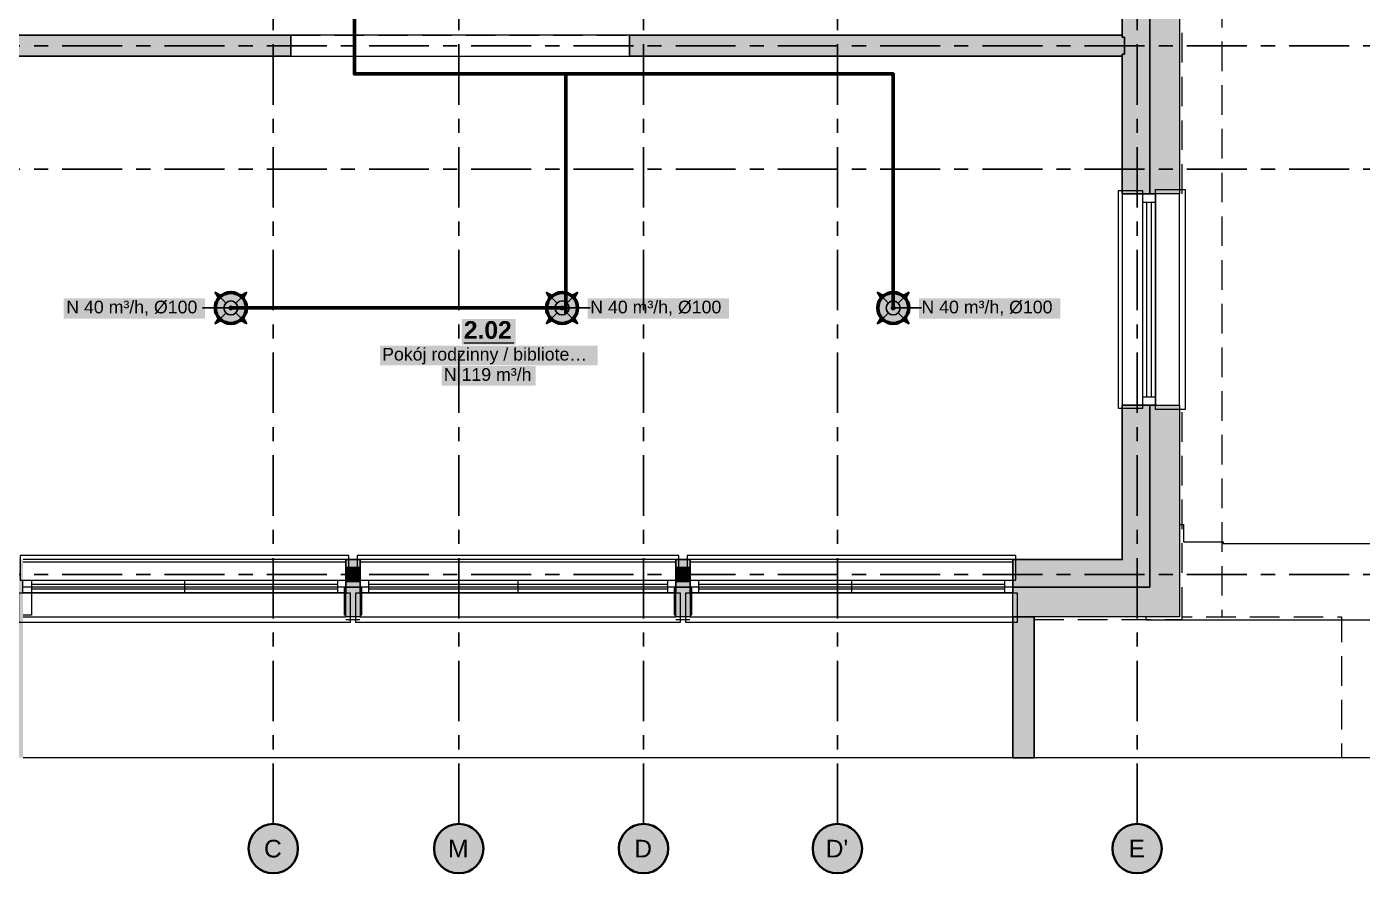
# Model space of a CAD drawing. Header units: metres. Extents: x -3.2 to 18.8, y -2.1 to 10.4.
# Drawn here: x 4.13 to 13.6, y -2.12 to 3.88 of the extents above; entities that cross this region are included whole.
import ezdxf

# ---------------------------------------------------------------- set-up
doc = ezdxf.new("R2010")
doc.units = ezdxf.units.M
doc.linetypes.add('KRESKOWA', pattern=[5.25, 4.2, -1.05])
doc.linetypes.add('PUNKTOWA', pattern=[10.5, 8.4, -1.05, 0, -1.05])
doc.layers.add('A-MASKA', color=7, linetype='Continuous', lineweight=18)
doc.layers.add('S-OPISY', color=2, linetype='Continuous', lineweight=25)
for name, color, linetype, lineweight, true_color in [('I-OSIE', 8, 'PUNKTOWA', 18, 0x7a7a7a), ('I-PODKLAD', 8, 'Continuous', 18, 0x9a9a9a), ('I-PODKLAD-SCIANY', 8, 'Continuous', 25, 0x6e6e6e), ('I-PODKLAD-WYPELN', 254, 'Continuous', 18, 0xe6e6e6), ('I-POMIESZCZENIA', 8, 'Continuous', 25, 0x4a4a4a), ('S-WENT', 3, 'Continuous', 35, 0x008a00)]:
    doc.layers.add(name, color=color, linetype=linetype, lineweight=lineweight, true_color=true_color)
doc.styles.add('PL_ARIAL', font='arial.ttf')
doc.styles.add('PL_ARIAL_B', font='arialbd.ttf')

msp = doc.modelspace()

# ---------------------------------------------------------------- hatches: boundary and pattern name
at = {"layer": 'A-MASKA', "true_color": 0xffffff}
for points in [[(4.3897, 1.8144), (5.3917, 1.8144), (5.3917, 1.9592), (4.3897, 1.9592)], [(8.105, 1.8144), (9.107, 1.8144), (9.107, 1.9592), (8.105, 1.9592)], [(10.4533, 1.8144), (11.4553, 1.8144), (11.4553, 1.9592), (10.4533, 1.9592)], [(7.2111, 1.629), (7.5947, 1.629), (7.5947, 1.8115), (7.2111, 1.8115)], [(6.6317, 1.4822), (8.1741, 1.4822), (8.1741, 1.622), (6.6317, 1.622)], [(7.0692, 1.3382), (7.7365, 1.3382), (7.7365, 1.478), (7.0692, 1.478)]]:
    msp.add_hatch(color=7, dxfattribs=at).paths.add_polyline_path(points)
at = {"layer": 'I-OSIE', "true_color": 0xffffff}
for points in [[(6.05, -1.945), (6.0485, -1.9222), (6.044, -1.8997), (6.0367, -1.878), (6.0266, -1.8575), (6.0138, -1.8385), (5.9987, -1.8213), (5.9815, -1.8062), (5.9625, -1.7934), (5.942, -1.7833), (5.9203, -1.776), (5.8978, -1.7715), (5.875, -1.77), (5.8522, -1.7715), (5.8297, -1.776), (5.808, -1.7833), (5.7875, -1.7934), (5.7685, -1.8062), (5.7513, -1.8213), (5.7362, -1.8385), (5.7234, -1.8575), (5.7133, -1.878), (5.706, -1.8997), (5.7015, -1.9222), (5.7, -1.945), (5.7015, -1.9678), (5.706, -1.9903), (5.7133, -2.012), (5.7234, -2.0325), (5.7362, -2.0515), (5.7513, -2.0687), (5.7685, -2.0838), (5.7875, -2.0966), (5.808, -2.1067), (5.8297, -2.114), (5.8522, -2.1185), (5.875, -2.12), (5.8978, -2.1185), (5.9203, -2.114), (5.942, -2.1067), (5.9625, -2.0966), (5.9815, -2.0838), (5.9987, -2.0687), (6.0138, -2.0515), (6.0266, -2.0325), (6.0367, -2.012), (6.044, -1.9903), (6.0485, -1.9678)], [(7.365, -1.945), (7.3635, -1.9222), (7.359, -1.8997), (7.3517, -1.878), (7.3416, -1.8575), (7.3288, -1.8385), (7.3137, -1.8213), (7.2965, -1.8062), (7.2775, -1.7934), (7.257, -1.7833), (7.2353, -1.776), (7.2128, -1.7715), (7.19, -1.77), (7.1672, -1.7715), (7.1447, -1.776), (7.123, -1.7833), (7.1025, -1.7934), (7.0835, -1.8062), (7.0663, -1.8213), (7.0512, -1.8385), (7.0384, -1.8575), (7.0283, -1.878), (7.021, -1.8997), (7.0165, -1.9222), (7.015, -1.945), (7.0165, -1.9678), (7.021, -1.9903), (7.0283, -2.012), (7.0384, -2.0325), (7.0512, -2.0515), (7.0663, -2.0687), (7.0835, -2.0838), (7.1025, -2.0966), (7.123, -2.1067), (7.1447, -2.114), (7.1672, -2.1185), (7.19, -2.12), (7.2128, -2.1185), (7.2353, -2.114), (7.257, -2.1067), (7.2775, -2.0966), (7.2965, -2.0838), (7.3137, -2.0687), (7.3288, -2.0515), (7.3416, -2.0325), (7.3517, -2.012), (7.359, -1.9903), (7.3635, -1.9678)], [(8.675, -1.945), (8.6735, -1.9222), (8.669, -1.8997), (8.6617, -1.878), (8.6516, -1.8575), (8.6388, -1.8385), (8.6237, -1.8213), (8.6065, -1.8062), (8.5875, -1.7934), (8.567, -1.7833), (8.5453, -1.776), (8.5228, -1.7715), (8.5, -1.77), (8.4772, -1.7715), (8.4547, -1.776), (8.433, -1.7833), (8.4125, -1.7934), (8.3935, -1.8062), (8.3763, -1.8213), (8.3612, -1.8385), (8.3484, -1.8575), (8.3383, -1.878), (8.331, -1.8997), (8.3265, -1.9222), (8.325, -1.945), (8.3265, -1.9678), (8.331, -1.9903), (8.3383, -2.012), (8.3484, -2.0325), (8.3612, -2.0515), (8.3763, -2.0687), (8.3935, -2.0838), (8.4125, -2.0966), (8.433, -2.1067), (8.4547, -2.114), (8.4772, -2.1185), (8.5, -2.12), (8.5228, -2.1185), (8.5453, -2.114), (8.567, -2.1067), (8.5875, -2.0966), (8.6065, -2.0838), (8.6237, -2.0687), (8.6388, -2.0515), (8.6516, -2.0325), (8.6617, -2.012), (8.669, -1.9903), (8.6735, -1.9678)], [(10.05, -1.945), (10.0485, -1.9222), (10.044, -1.8997), (10.0367, -1.878), (10.0266, -1.8575), (10.0138, -1.8385), (9.9987, -1.8213), (9.9815, -1.8062), (9.9625, -1.7934), (9.942, -1.7833), (9.9203, -1.776), (9.8978, -1.7715), (9.875, -1.77), (9.8522, -1.7715), (9.8297, -1.776), (9.808, -1.7833), (9.7875, -1.7934), (9.7685, -1.8062), (9.7513, -1.8213), (9.7362, -1.8385), (9.7234, -1.8575), (9.7133, -1.878), (9.706, -1.8997), (9.7015, -1.9222), (9.7, -1.945), (9.7015, -1.9678), (9.706, -1.9903), (9.7133, -2.012), (9.7234, -2.0325), (9.7362, -2.0515), (9.7513, -2.0687), (9.7685, -2.0838), (9.7875, -2.0966), (9.808, -2.1067), (9.8297, -2.114), (9.8522, -2.1185), (9.875, -2.12), (9.8978, -2.1185), (9.9203, -2.114), (9.942, -2.1067), (9.9625, -2.0966), (9.9815, -2.0838), (9.9987, -2.0687), (10.0138, -2.0515), (10.0266, -2.0325), (10.0367, -2.012), (10.044, -1.9903), (10.0485, -1.9678)], [(12.175, -1.945), (12.1735, -1.9222), (12.169, -1.8997), (12.1617, -1.878), (12.1516, -1.8575), (12.1388, -1.8385), (12.1237, -1.8213), (12.1065, -1.8062), (12.0875, -1.7934), (12.067, -1.7833), (12.0453, -1.776), (12.0228, -1.7715), (12, -1.77), (11.9772, -1.7715), (11.9547, -1.776), (11.933, -1.7833), (11.9125, -1.7934), (11.8935, -1.8062), (11.8763, -1.8213), (11.8612, -1.8385), (11.8484, -1.8575), (11.8383, -1.878), (11.831, -1.8997), (11.8265, -1.9222), (11.825, -1.945), (11.8265, -1.9678), (11.831, -1.9903), (11.8383, -2.012), (11.8484, -2.0325), (11.8612, -2.0515), (11.8763, -2.0687), (11.8935, -2.0838), (11.9125, -2.0966), (11.933, -2.1067), (11.9547, -2.114), (11.9772, -2.1185), (12, -2.12), (12.0228, -2.1185), (12.0453, -2.114), (12.067, -2.1067), (12.0875, -2.0966), (12.1065, -2.0838), (12.1237, -2.0687), (12.1388, -2.0515), (12.1516, -2.0325), (12.1617, -2.012), (12.169, -1.9903), (12.1735, -1.9678)]]:
    msp.add_hatch(color=7, dxfattribs=at).paths.add_polyline_path(points)
at = {"layer": 'I-PODKLAD-WYPELN', "true_color": 0xe4e4e4}
h = msp.add_hatch(color=7, dxfattribs=at)
h.paths.add_polyline_path([(11.895, 5.02), (11.895, 5.02), (11.05, 5.02), (11.05, 5.02), (11.05, 5.02), (11.05, 5.035), (11.05, 5.035), (11.05, 5.035), (11.05, 5.035), (11.05, 5.23), (11.05, 5.23), (11.05, 5.23), (11.05, 5.23), (11.05, 5.23), (11.895, 5.23), (11.895, 5.23), (11.895, 5.23), (11.895, 5.23), (11.895, 5.23), (11.895, 8.645), (11.895, 8.645), (11.895, 8.645), (11.895, 8.645), (11.895, 8.645), (11.6, 8.645), (11.6, 8.645), (11.6, 8.645), (11.6, 8.84), (11.6, 8.84), (11.6, 8.84), (11.6, 8.84), (11.6, 9.05), (12.3, 9.05), (12.3, 2.7), (12.09, 2.7), (12.09, 2.7), (12.09, 2.7), (12.09, 2.7), (11.895, 2.7), (11.895, 2.7), (11.895, 2.7), (11.895, 3.675), (8.4, 3.675), (8.4, 3.69), (8.4, 3.825), (11.895, 3.825), (11.895, 5.02)])
h.paths.add_polyline_path([(11.895, 3.81), (11.895, 3.81), (11.895, 3.81), (11.895, 3.81)], flags=0)
h.paths.add_polyline_path([(11.895, 3.69), (11.895, 3.69), (11.895, 3.69), (11.895, 3.69)], flags=0)
h.paths.add_polyline_path([(12.09, 8.66), (12.09, 8.66), (12.09, 8.66), (12.09, 8.66), (12.09, 8.66)], flags=0)
h.paths.add_polyline_path([(12.09, 8.84), (12.09, 8.84), (12.09, 8.84), (12.09, 8.84)], flags=0)
h = msp.add_hatch(color=7, dxfattribs=at)
h.paths.add_polyline_path([(-0.3, 1), (-0.3, 1), (-0.09, 1), (-0.09, 1), (-0.09, 1), (-0.09, 1), (-0.09, 1), (0.105, 1), (0.105, 1), (0.105, 1), (0.105, 0.105), (0.105, 0.105), (0.105, 0.105), (0.105, 0.105), (0.105, 0.105), (3.8, 0.105), (3.8, 0.105), (3.8, 0.105), (3.8, 0.105), (3.8, 0.105), (3.8, 3.675), (3.8, 3.675), (3.8, 3.675), (3.8, 3.675), (3.8, 3.675), (3.5, 3.675), (3.5, 3.69), (3.5, 3.825), (6, 3.825), (6, 3.69), (6, 3.675), (3.95, 3.675), (3.95, 3.675), (3.95, 3.675), (3.95, 0.105), (3.95, 0.105), (3.95, 0.105), (4.1, 0.105), (4.1, 0.105), (4.1, 0.105), (4.1, -0.09), (4.1, -0.09), (4.1, -0.09), (4.1, -0.09), (4.1, -0.09), (4.1, -0.3), (4.1, -0.3), (4.1, -0.3), (4.1, -0.3), (4.1, -0.32), (4.1, -1.3), (3.95, -1.3), (3.95, -0.3), (-0.3, -0.3), (-0.3, -0.3), (-0.3, -0.3), (-0.3, -0.3), (-0.3, -0.3), (-0.3, 1)])
h.paths.add_polyline_path([(3.815, 3.69), (3.815, 3.69), (3.815, 3.69), (3.815, 3.69), (3.815, 3.69), (3.815, 3.69)], flags=0)
h.paths.add_polyline_path([(3.935, 3.69), (3.935, 3.69), (3.935, 3.69), (3.935, 3.69), (3.935, 3.69), (3.935, 3.69)], flags=0)
h.paths.add_polyline_path([(-0.09, -0.09), (-0.09, -0.09), (-0.09, -0.09), (-0.09, -0.09), (-0.09, -0.09), (-0.09, -0.09)], flags=0)
h.paths.add_polyline_path([(-0.09, 0.09), (-0.09, 0.09), (-0.09, 0.09), (-0.09, 0.09), (-0.09, 0.09)], flags=0)
h = msp.add_hatch(color=7, dxfattribs=at)
h.paths.add_polyline_path([(11.12, -0.09), (11.12, -0.09), (11.12, -0.09), (11.12, -0.09), (11.12, -0.09), (11.12, 0.105), (11.12, 0.105), (11.12, 0.105), (11.895, 0.105), (11.895, 0.105), (11.895, 0.105), (11.895, 0.105), (11.895, 0.105), (11.895, 0.105), (11.895, 1.2), (11.895, 1.2), (11.895, 1.2), (12.09, 1.2), (12.09, 1.2), (12.09, 1.2), (12.09, 1.2), (12.3, 1.2), (12.3, -0.3), (12.3, -0.3), (12.3, -0.3), (12.3, -0.3), (11.27, -0.3), (11.27, -1.3), (11.12, -1.3), (11.12, -0.32), (11.12, -0.32), (11.12, -0.3), (11.12, -0.3), (11.12, -0.3), (11.12, -0.3)])
h.paths.add_polyline_path([(12.09, -0.09), (12.09, -0.09), (12.09, -0.09), (12.09, -0.09), (12.09, -0.09), (12.09, -0.09)], flags=0)
h.paths.add_polyline_path([(12.09, 0.09), (12.09, 0.09), (12.09, 0.09), (12.09, 0.09), (12.09, 0.09)], flags=0)
for points in [[(6.39, -0.3), (6.39, -0.3), (6.39, -0.3), (6.39, -0.09), (6.39, -0.09), (6.39, -0.09), (6.39, -0.09), (6.39, -0.09), (6.39, -0.05), (6.39, -0.05), (6.39, -0.05), (6.39, -0.05), (6.39, 0.05), (6.39, 0.05), (6.39, 0.05), (6.39, 0.05), (6.39, 0.105), (6.39, 0.105), (6.39, 0.105), (6.49, 0.105), (6.49, 0.105), (6.49, 0.105), (6.49, 0.05), (6.49, 0.05), (6.49, 0.05), (6.49, 0.05), (6.49, -0.05), (6.49, -0.05), (6.49, -0.05), (6.49, -0.05), (6.49, -0.09), (6.49, -0.09), (6.49, -0.09), (6.49, -0.09), (6.49, -0.09), (6.49, -0.3), (6.49, -0.3), (6.49, -0.3)], [(8.73, 0.05), (8.73, 0.105), (8.73, 0.105), (8.73, 0.105), (8.83, 0.105), (8.83, 0.105), (8.83, 0.105), (8.83, 0.05), (8.83, 0.05), (8.83, 0.05), (8.83, 0.05), (8.83, -0.05), (8.83, -0.05), (8.83, -0.05), (8.83, -0.05), (8.83, -0.09), (8.83, -0.09), (8.83, -0.09), (8.83, -0.09), (8.83, -0.09), (8.83, -0.3), (8.83, -0.3), (8.83, -0.3), (8.73, -0.3), (8.73, -0.3), (8.73, -0.3), (8.73, -0.09), (8.73, -0.09), (8.73, -0.09), (8.73, -0.09), (8.73, -0.09), (8.73, -0.05), (8.73, -0.05), (8.73, -0.05), (8.73, -0.05), (8.73, 0.05), (8.73, 0.05), (8.73, 0.05)]]:
    msp.add_hatch(color=7, dxfattribs=at).paths.add_polyline_path(points)
at = {"layer": 'I-PODKLAD-WYPELN', "true_color": 0xcfcfcf}
for points in [[(6.49, -0.05), (6.39, -0.05), (6.39, 0.05), (6.49, 0.05)], [(8.73, -0.05), (8.73, 0.05), (8.83, 0.05), (8.83, -0.05)]]:
    msp.add_hatch(color=7, dxfattribs=at).paths.add_polyline_path(points)
at = {"layer": 'S-OPISY', "true_color": 0x000000}
for points in [[(5.5917, 1.89), (5.5911, 1.8945), (5.5893, 1.8987), (5.5865, 1.9024), (5.5829, 1.9052), (5.5787, 1.9069), (5.5742, 1.9075), (5.5696, 1.9069), (5.5654, 1.9052), (5.5618, 1.9024), (5.559, 1.8987), (5.5573, 1.8945), (5.5567, 1.89), (5.5573, 1.8855), (5.559, 1.8812), (5.5618, 1.8776), (5.5654, 1.8748), (5.5696, 1.8731), (5.5742, 1.8725), (5.5787, 1.8731), (5.5829, 1.8748), (5.5865, 1.8776), (5.5893, 1.8812), (5.5911, 1.8855)], [(7.94, 1.89), (7.9394, 1.8945), (7.9377, 1.8987), (7.9349, 1.9024), (7.9312, 1.9052), (7.927, 1.9069), (7.9225, 1.9075), (7.918, 1.9069), (7.9137, 1.9052), (7.9101, 1.9024), (7.9073, 1.8987), (7.9056, 1.8945), (7.905, 1.89), (7.9056, 1.8855), (7.9073, 1.8812), (7.9101, 1.8776), (7.9137, 1.8748), (7.918, 1.8731), (7.9225, 1.8725), (7.927, 1.8731), (7.9312, 1.8748), (7.9349, 1.8776), (7.9377, 1.8812), (7.9394, 1.8855)], [(10.2883, 1.89), (10.2877, 1.8945), (10.286, 1.8987), (10.2832, 1.9024), (10.2796, 1.9052), (10.2754, 1.9069), (10.2708, 1.9075), (10.2663, 1.9069), (10.2621, 1.9052), (10.2585, 1.9024), (10.2557, 1.8987), (10.2539, 1.8945), (10.2533, 1.89), (10.2539, 1.8855), (10.2557, 1.8812), (10.2585, 1.8776), (10.2621, 1.8748), (10.2663, 1.8731), (10.2708, 1.8725), (10.2754, 1.8731), (10.2796, 1.8748), (10.2832, 1.8776), (10.286, 1.8812), (10.2877, 1.8855)]]:
    msp.add_hatch(color=7, dxfattribs=at).paths.add_polyline_path(points)
at = {"layer": 'S-WENT', "true_color": 0x000000}
for points in [[(5.4614, 2.0028), (5.5051, 1.9785), (5.4856, 1.9591)], [(5.687, 2.0028), (5.6627, 1.9591), (5.6432, 1.9785)], [(7.8097, 2.0028), (7.8534, 1.9785), (7.834, 1.9591)], [(8.0353, 2.0028), (8.011, 1.9591), (7.9916, 1.9785)], [(10.158, 2.0028), (10.2018, 1.9785), (10.1823, 1.9591)], [(10.3836, 2.0028), (10.3594, 1.9591), (10.3399, 1.9785)], [(5.4614, 1.7772), (5.4856, 1.8209), (5.5051, 1.8015)], [(5.687, 1.7772), (5.6432, 1.8015), (5.6627, 1.8209)], [(7.8097, 1.7772), (7.834, 1.8209), (7.8534, 1.8015)], [(8.0353, 1.7772), (7.9916, 1.8015), (8.011, 1.8209)], [(10.158, 1.7772), (10.1823, 1.8209), (10.2018, 1.8015)], [(10.3836, 1.7772), (10.3399, 1.8015), (10.3594, 1.8209)]]:
    msp.add_hatch(color=7, dxfattribs=at).paths.add_polyline_path(points)
at = {"layer": 'S-WENT', "true_color": 0xffffff}
for points in [[(5.6842, 1.89), (5.6825, 1.9091), (5.6775, 1.9276), (5.6694, 1.945), (5.6584, 1.9607), (5.6449, 1.9743), (5.6292, 1.9853), (5.6118, 1.9934), (5.5933, 1.9983), (5.5742, 2), (5.5551, 1.9983), (5.5365, 1.9934), (5.5192, 1.9853), (5.5035, 1.9743), (5.4899, 1.9607), (5.4789, 1.945), (5.4708, 1.9276), (5.4658, 1.9091), (5.4642, 1.89), (5.4658, 1.8709), (5.4708, 1.8524), (5.4789, 1.835), (5.4899, 1.8193), (5.5035, 1.8057), (5.5192, 1.7947), (5.5365, 1.7866), (5.5551, 1.7817), (5.5742, 1.78), (5.5933, 1.7817), (5.6118, 1.7866), (5.6292, 1.7947), (5.6449, 1.8057), (5.6584, 1.8193), (5.6694, 1.835), (5.6775, 1.8524), (5.6825, 1.8709)], [(8.0325, 1.89), (8.0308, 1.9091), (8.0259, 1.9276), (8.0178, 1.945), (8.0068, 1.9607), (7.9932, 1.9743), (7.9775, 1.9853), (7.9601, 1.9934), (7.9416, 1.9983), (7.9225, 2), (7.9034, 1.9983), (7.8849, 1.9934), (7.8675, 1.9853), (7.8518, 1.9743), (7.8382, 1.9607), (7.8272, 1.945), (7.8191, 1.9276), (7.8142, 1.9091), (7.8125, 1.89), (7.8142, 1.8709), (7.8191, 1.8524), (7.8272, 1.835), (7.8382, 1.8193), (7.8518, 1.8057), (7.8675, 1.7947), (7.8849, 1.7866), (7.9034, 1.7817), (7.9225, 1.78), (7.9416, 1.7817), (7.9601, 1.7866), (7.9775, 1.7947), (7.9932, 1.8057), (8.0068, 1.8193), (8.0178, 1.835), (8.0259, 1.8524), (8.0308, 1.8709)], [(10.3808, 1.89), (10.3792, 1.9091), (10.3742, 1.9276), (10.3661, 1.945), (10.3551, 1.9607), (10.3415, 1.9743), (10.3258, 1.9853), (10.3085, 1.9934), (10.2899, 1.9983), (10.2708, 2), (10.2517, 1.9983), (10.2332, 1.9934), (10.2158, 1.9853), (10.2001, 1.9743), (10.1866, 1.9607), (10.1756, 1.945), (10.1675, 1.9276), (10.1625, 1.9091), (10.1608, 1.89), (10.1625, 1.8709), (10.1675, 1.8524), (10.1756, 1.835), (10.1866, 1.8193), (10.2001, 1.8057), (10.2158, 1.7947), (10.2332, 1.7866), (10.2517, 1.7817), (10.2708, 1.78), (10.2899, 1.7817), (10.3085, 1.7866), (10.3258, 1.7947), (10.3415, 1.8057), (10.3551, 1.8193), (10.3661, 1.835), (10.3742, 1.8524), (10.3792, 1.8709)]]:
    msp.add_hatch(color=7, dxfattribs=at).paths.add_polyline_path(points)

# ---------------------------------------------------------------- linework, layer by layer
at = {"layer": 'I-OSIE', "linetype": 'PUNKTOWA', "lineweight": 25, "ltscale": 0.051044, "flags": 128}
for points in [[(5.875, -1.77), (5.875, 10.45)], [(7.19, -1.77), (7.19, 10.45)], [(8.5, -1.77), (8.5, 10.45)], [(9.875, -1.77), (9.875, 10.45)], [(12, -1.77), (12, 10.45)]]:
    msp.add_lwpolyline(points, dxfattribs=at)
at = {"layer": 'I-OSIE', "linetype": 'PUNKTOWA', "lineweight": 25, "ltscale": 0.050584, "flags": 128}
for points in [[(-2.87, 3.75), (18.8, 3.75)], [(-2.87, 2.875), (18.8, 2.875)], [(-2.87, 0), (18.8, 0)]]:
    msp.add_lwpolyline(points, dxfattribs=at)
at = {"layer": 'I-OSIE', "linetype": 'Continuous', "lineweight": 35, "ltscale": 0.05}
for centre in [(5.875, -1.945), (7.19, -1.945), (8.5, -1.945), (9.875, -1.945), (12, -1.945)]:
    msp.add_circle(centre, 0.175, dxfattribs=at)
at = {"layer": 'I-PODKLAD', "lineweight": 13, "ltscale": 0.05}
for points in [[(11.675, 9.0505), (11.675, 9.7), (18.7, 9.7), (18.7, -0.325), (12.065, -0.325), (12.065, -0.3005)], [(12.3005, 0.355), (12.33, 0.355), (12.33, 0.23), (12.61, 0.23), (12.61, 0.22), (18.155, 0.22), (18.155, 9.155), (12.23, 9.155), (12.23, 9.08), (12.33, 9.08), (12.33, 8.795), (12.3005, 8.795)], [(8.3995, 3.825), (6.0005, 3.825)], [(6.0005, 3.675), (8.3995, 3.675)], [(11.895, 2.6995), (11.895, 1.2005)], [(12.3, 1.2005), (12.3, 2.6995)], [(6.3895, 0.105), (4.1005, 0.105)], [(8.7295, 0.105), (6.4905, 0.105)], [(11.1195, 0.105), (8.8305, 0.105)], [(4.1005, 0.09), (6.3895, 0.09)], [(6.4905, 0.09), (8.7295, 0.09)], [(8.8305, 0.09), (11.1195, 0.09)], [(6.3895, -0.09), (4.1005, -0.09)], [(4.16, -0.0905), (4.16, -0.29), (4.1005, -0.29)], [(6.3895, -0.29), (6.38, -0.29), (6.38, -0.0905)], [(8.7295, -0.09), (6.4905, -0.09)], [(6.5, -0.0905), (6.5, -0.29), (6.4905, -0.29)], [(8.7295, -0.29), (8.72, -0.29), (8.72, -0.0905)], [(11.1195, -0.09), (8.8305, -0.09)], [(8.84, -0.0905), (8.84, -0.29), (8.8305, -0.29)], [(4.1005, -0.3), (6.3895, -0.3)], [(6.4905, -0.3), (8.7295, -0.3)], [(8.8305, -0.3), (11.1195, -0.3)], [(18.675, -0.3255), (18.675, -1.3), (12.6, -1.3), (11.2705, -1.3)], [(11.1195, -1.3), (4.1005, -1.3)]]:
    msp.add_lwpolyline(points, dxfattribs=at)
at = {"layer": 'I-PODKLAD', "linetype": 'KRESKOWA', "lineweight": 13, "ltscale": 0.05, "flags": 128}
for points in [[(12.32, 2.7005), (12.32, 5.425), (12.6, 5.425), (12.6, -0.2995)], [(6, 3.825), (8.4, 3.825)], [(6, 3.675), (8.4, 3.675)], [(12.32, -0.2995), (12.32, 1.1995)], [(6.3905, -0.32), (6.4895, -0.32)], [(8.7305, -0.32), (8.8295, -0.32)], [(11.2705, -0.32), (12.32, -0.32), (12.32, -0.3), (13.45, -0.3), (13.45, -1.3), (11.2705, -1.3)], [(11.1195, -1.3), (4.1005, -1.3)]]:
    msp.add_lwpolyline(points, dxfattribs=at)
at = {"layer": 'I-PODKLAD', "lineweight": 18, "ltscale": 0.05}
for points in [[(12.04, 1.18), (12.04, 2.72), (11.865, 2.72), (11.865, 1.18)], [(12.04, 1.2), (12.04, 2.7), (12.13, 2.7), (12.13, 1.2)], [(12.13, 1.17), (12.13, 2.73), (12.34, 2.73), (12.34, 1.17)], [(4.08, -0.04), (6.41, -0.04), (6.41, 0.135), (4.08, 0.135)], [(6.47, -0.04), (8.75, -0.04), (8.75, 0.135), (6.47, 0.135)], [(8.81, -0.04), (11.14, -0.04), (11.14, 0.135), (8.81, 0.135)], [(4.1, -0.04), (6.39, -0.04), (6.39, -0.13), (4.1, -0.13)], [(6.49, -0.04), (8.73, -0.04), (8.73, -0.13), (6.49, -0.13)], [(8.83, -0.04), (11.12, -0.04), (11.12, -0.13), (8.83, -0.13)], [(4.07, -0.13), (6.42, -0.13), (6.42, -0.34), (4.07, -0.34)], [(6.46, -0.13), (8.76, -0.13), (8.76, -0.34), (6.46, -0.34)], [(8.8, -0.13), (11.15, -0.13), (11.15, -0.34), (8.8, -0.34)]]:
    msp.add_lwpolyline(points, close=True, dxfattribs=at)
for points in [[(12.04, 2.64), (12.13, 2.64)], [(12.0688, 1.26), (12.0688, 2.64)], [(12.1012, 1.26), (12.1012, 2.64)], [(12.04, 1.26), (12.13, 1.26)], [(4.16, -0.04), (4.16, -0.13)], [(4.16, -0.0688), (6.33, -0.0688)], [(5.245, -0.04), (5.245, -0.13)], [(6.33, -0.04), (6.33, -0.13)], [(6.55, -0.04), (6.55, -0.13)], [(6.55, -0.0688), (8.67, -0.0688)], [(7.61, -0.04), (7.61, -0.13)], [(8.67, -0.04), (8.67, -0.13)], [(8.89, -0.04), (8.89, -0.13)], [(8.89, -0.0688), (11.06, -0.0688)], [(9.975, -0.04), (9.975, -0.13)], [(11.06, -0.04), (11.06, -0.13)], [(4.16, -0.1012), (6.33, -0.1012)], [(6.55, -0.1012), (8.67, -0.1012)], [(8.89, -0.1012), (11.06, -0.1012)]]:
    msp.add_lwpolyline(points, dxfattribs=at)
at = {"layer": 'I-PODKLAD-SCIANY', "lineweight": 13, "ltscale": 0.05}
msp.add_lwpolyline([(12.3, 9.05), (12.3, 2.7), (12.3, 2.7), (12.3, 2.7), (12.09, 2.7), (12.09, 2.7), (12.09, 2.7), (12.09, 8.84)], dxfattribs=at)
at = {"layer": 'I-PODKLAD-SCIANY', "lineweight": 25, "ltscale": 0.05}
for points in [[(12.09, 8.84), (12.09, 2.7), (12.09, 2.7), (12.09, 2.7), (12.09, 2.7), (12.09, 2.7), (11.895, 2.7), (11.895, 2.7), (11.895, 2.7), (11.895, 2.7), (11.895, 3.69), (11.895, 3.69), (11.895, 3.69), (11.895, 3.69), (11.895, 3.69), (11.91, 3.69), (11.91, 3.69), (11.91, 3.69), (11.91, 3.69), (11.91, 3.69), (11.91, 3.69), (11.91, 3.69), (11.91, 3.69), (11.91, 3.69), (11.91, 3.69), (11.91, 3.69), (11.91, 3.69), (11.91, 3.69), (11.91, 3.69), (11.91, 3.69), (11.91, 3.69), (11.91, 3.69), (11.91, 3.81), (11.91, 3.81), (11.91, 3.81), (11.91, 3.81), (11.91, 3.81), (11.91, 3.81), (11.91, 3.81), (11.91, 3.81), (11.91, 3.81), (11.91, 3.81), (11.91, 3.81), (11.91, 3.81), (11.91, 3.81), (11.91, 3.81), (11.91, 3.81), (11.91, 3.81), (11.91, 3.81), (11.895, 3.81), (11.895, 3.81), (11.895, 3.81), (11.895, 3.81), (11.895, 5.02)], [(3.5, 3.825), (6, 3.825), (6, 3.825), (6, 3.825), (6, 3.675), (6, 3.675), (6, 3.675), (3.95, 3.675)]]:
    msp.add_lwpolyline(points, dxfattribs=at)
for points in [[(8.4, 3.675), (8.4, 3.675), (8.4, 3.825), (8.4, 3.825), (8.4, 3.825), (11.895, 3.825), (11.895, 3.825), (11.895, 3.825), (11.895, 3.81), (11.895, 3.81), (11.895, 3.81), (11.895, 3.81), (11.895, 3.81), (11.895, 3.81), (11.895, 3.81), (11.895, 3.81), (11.895, 3.81), (11.895, 3.81), (11.895, 3.81), (11.895, 3.81), (11.895, 3.81), (11.895, 3.81), (11.895, 3.81), (11.895, 3.81), (11.895, 3.81), (11.91, 3.81), (11.91, 3.81), (11.91, 3.81), (11.91, 3.69), (11.91, 3.69), (11.91, 3.69), (11.895, 3.69), (11.895, 3.69), (11.895, 3.69), (11.895, 3.69), (11.895, 3.69), (11.895, 3.69), (11.895, 3.69), (11.895, 3.69), (11.895, 3.69), (11.895, 3.69), (11.895, 3.69), (11.895, 3.69), (11.895, 3.69), (11.895, 3.69), (11.895, 3.69), (11.895, 3.69), (11.895, 3.69), (11.895, 3.675), (11.895, 3.675), (11.895, 3.675), (8.4, 3.675)], [(11.12, -0.09), (11.12, -0.09), (11.12, -0.09), (11.12, 0.105), (11.12, 0.105), (11.12, 0.105), (11.12, 0.105), (11.895, 0.105), (11.895, 0.105), (11.895, 0.105), (11.895, 0.105), (11.895, 0.105), (11.895, 0.105), (11.895, 0.105), (11.895, 0.105), (11.895, 0.105), (11.895, 0.105), (11.895, 0.105), (11.895, 0.105), (11.895, 0.105), (11.895, 0.105), (11.895, 0.105), (11.895, 0.105), (11.895, 0.105), (11.895, 1.2), (11.895, 1.2), (11.895, 1.2), (11.895, 1.2), (11.895, 1.2), (12.09, 1.2), (12.09, 1.2), (12.09, 1.2), (12.09, 1.2), (12.09, -0.09), (12.09, -0.09), (12.09, -0.09), (12.09, -0.09), (11.12, -0.09)], [(6.39, 0.105), (6.39, 0.105), (6.49, 0.105), (6.49, 0.105), (6.49, 0.105), (6.49, 0.05), (6.49, 0.05), (6.49, 0.05), (6.39, 0.05), (6.39, 0.05), (6.39, 0.05), (6.39, 0.105)], [(8.73, 0.105), (8.73, 0.105), (8.83, 0.105), (8.83, 0.105), (8.83, 0.105), (8.83, 0.105), (8.83, 0.05), (8.83, 0.05), (8.83, 0.05), (8.83, 0.05), (8.73, 0.05), (8.73, 0.05), (8.73, 0.05), (8.73, 0.05), (8.73, 0.105), (8.73, 0.105)], [(6.39, 0.05), (6.39, 0.05), (6.39, 0.05), (6.49, 0.05), (6.49, 0.05), (6.49, 0.05), (6.49, -0.05), (6.49, -0.05), (6.49, -0.05), (6.39, -0.05), (6.39, -0.05), (6.39, -0.05)], [(8.73, -0.05), (8.73, -0.05), (8.73, 0.05), (8.73, 0.05), (8.73, 0.05), (8.83, 0.05), (8.83, 0.05), (8.83, 0.05), (8.83, -0.05), (8.83, -0.05), (8.83, -0.05), (8.73, -0.05)], [(6.39, -0.05), (6.39, -0.05), (6.49, -0.05), (6.49, -0.05), (6.49, -0.05), (6.49, -0.09), (6.49, -0.09), (6.49, -0.09), (6.39, -0.09), (6.39, -0.09), (6.39, -0.09), (6.39, -0.05)], [(8.73, -0.09), (8.73, -0.09), (8.73, -0.09), (8.73, -0.05), (8.73, -0.05), (8.73, -0.05), (8.73, -0.05), (8.83, -0.05), (8.83, -0.05), (8.83, -0.05), (8.83, -0.05), (8.83, -0.09), (8.83, -0.09), (8.83, -0.09), (8.83, -0.09), (8.73, -0.09)], [(11.12, -0.32), (11.12, -0.32), (11.12, -0.3), (11.12, -0.3), (11.12, -0.3), (11.27, -0.3), (11.27, -0.3), (11.27, -0.3), (11.27, -1.3), (11.27, -1.3), (11.27, -1.3), (11.12, -1.3), (11.12, -1.3), (11.12, -1.3)]]:
    msp.add_lwpolyline(points, close=True, dxfattribs=at)
at = {"layer": 'I-PODKLAD-SCIANY', "lineweight": 13, "ltscale": 0.05}
for points in [[(11.12, -0.3), (11.12, -0.3), (11.12, -0.3), (11.12, -0.09), (11.12, -0.09), (11.12, -0.09), (11.12, -0.09), (12.09, -0.09), (12.09, -0.09), (12.09, -0.09), (12.09, -0.09), (12.09, -0.09), (12.09, -0.09), (12.09, -0.09), (12.09, -0.09), (12.09, -0.09), (12.09, -0.09), (12.09, -0.09), (12.09, -0.09), (12.09, -0.09), (12.09, -0.09), (12.09, -0.09), (12.09, -0.09), (12.09, -0.09), (12.09, 1.2), (12.09, 1.2), (12.09, 1.2), (12.3, 1.2), (12.3, 1.2), (12.3, 1.2), (12.3, -0.3), (12.3, -0.3), (12.3, -0.3), (11.12, -0.3)], [(6.39, -0.09), (6.39, -0.09), (6.39, -0.09), (6.49, -0.09), (6.49, -0.09), (6.49, -0.09), (6.49, -0.09), (6.49, -0.3), (6.49, -0.3), (6.49, -0.3), (6.49, -0.3), (6.39, -0.3), (6.39, -0.3), (6.39, -0.3)], [(8.73, -0.3), (8.73, -0.3), (8.73, -0.3), (8.73, -0.09), (8.73, -0.09), (8.73, -0.09), (8.73, -0.09), (8.83, -0.09), (8.83, -0.09), (8.83, -0.09), (8.83, -0.09), (8.83, -0.3), (8.83, -0.3), (8.83, -0.3), (8.83, -0.3), (8.73, -0.3)]]:
    msp.add_lwpolyline(points, close=True, dxfattribs=at)
at = {"layer": 'I-POMIESZCZENIA', "lineweight": 18, "ltscale": 0.05}
msp.add_lwpolyline([(7.2261, 1.6415), (7.5797, 1.6415)], dxfattribs=at)
at = {"layer": 'S-OPISY', "lineweight": 25, "ltscale": 0.05}
for points in [[(5.5742, 1.89), (5.3742, 1.89)], [(7.9225, 1.89), (8.1225, 1.89)], [(10.2708, 1.89), (10.4708, 1.89)]]:
    msp.add_lwpolyline(points, dxfattribs=at)
at = {"layer": 'S-WENT', "lineweight": 50, "ltscale": 0.05}
for points in [[(10.2708, 1.89), (10.2708, 3.55), (6.45, 3.55), (6.45, 4.15)], [(7.9225, 1.89), (7.95, 1.89), (7.95, 3.55)], [(5.5742, 1.89), (7.95, 1.89), (7.95, 1.85)]]:
    msp.add_lwpolyline(points, dxfattribs=at)
at = {"layer": 'S-WENT', "lineweight": 25, "ltscale": 0.05}
for points in [[(5.4614, 2.0028), (5.5051, 1.9785), (5.4856, 1.9591)], [(5.687, 2.0028), (5.6627, 1.9591), (5.6432, 1.9785)], [(7.8097, 2.0028), (7.8534, 1.9785), (7.834, 1.9591)], [(8.0353, 2.0028), (8.011, 1.9591), (7.9916, 1.9785)], [(10.158, 2.0028), (10.2018, 1.9785), (10.1823, 1.9591)], [(10.3836, 2.0028), (10.3594, 1.9591), (10.3399, 1.9785)], [(5.4614, 1.7772), (5.4856, 1.8209), (5.5051, 1.8015)], [(5.687, 1.7772), (5.6432, 1.8015), (5.6627, 1.8209)], [(7.8097, 1.7772), (7.834, 1.8209), (7.8534, 1.8015)], [(8.0353, 1.7772), (7.9916, 1.8015), (8.011, 1.8209)], [(10.158, 1.7772), (10.1823, 1.8209), (10.2018, 1.8015)], [(10.3836, 1.7772), (10.3399, 1.8015), (10.3594, 1.8209)]]:
    msp.add_lwpolyline(points, close=True, dxfattribs=at)
at = {"layer": 'S-WENT', "linetype": 'Continuous', "lineweight": 25, "ltscale": 0.05, "flags": 128}
for points in [[(5.5353, 1.9289), (5.4614, 2.0028)], [(5.6131, 1.9289), (5.687, 2.0028)], [(7.8836, 1.9289), (7.8097, 2.0028)], [(7.9614, 1.9289), (8.0353, 2.0028)], [(10.2319, 1.9289), (10.158, 2.0028)], [(10.3097, 1.9289), (10.3836, 2.0028)], [(5.5353, 1.8511), (5.4614, 1.7772)], [(5.6131, 1.8511), (5.687, 1.7772)], [(7.8836, 1.8511), (7.8097, 1.7772)], [(7.9614, 1.8511), (8.0353, 1.7772)], [(10.2319, 1.8511), (10.158, 1.7772)], [(10.3097, 1.8511), (10.3836, 1.7772)]]:
    msp.add_lwpolyline(points, dxfattribs=at)
at = {"layer": 'S-WENT', "linetype": 'Continuous', "lineweight": 50, "ltscale": 0.05}
for centre in [(5.5742, 1.89), (7.9225, 1.89), (10.2708, 1.89)]:
    msp.add_circle(centre, 0.11, dxfattribs=at)
at = {"layer": 'S-WENT', "linetype": 'Continuous', "lineweight": 25, "ltscale": 0.05}
for centre in [(5.5742, 1.89), (7.9225, 1.89), (10.2708, 1.89)]:
    msp.add_circle(centre, 0.0495, dxfattribs=at)

# ---------------------------------------------------------------- texts
at = {"layer": 'I-OSIE', "style": 'PL_ARIAL'}
for s, p in [('C', (5.8094, -2.0075)), ('M', (7.1143, -2.0075)), ('D', (8.4344, -2.0075)), ("D'", (9.792, -2.0075)), ('E', (11.9394, -2.0075))]:
    msp.add_text(s, height=0.125, dxfattribs=at).set_placement(p)
at = {"layer": 'I-POMIESZCZENIA'}
for s, height, style, p in [('2.02', 0.125, 'PL_ARIAL_B', (7.2261, 1.6715)), ('Pokój rodzinny / bibliote…', 0.09, 'PL_ARIAL', (6.6467, 1.517)), ('N 119 m³/h', 0.09, 'PL_ARIAL', (7.0842, 1.373))]:
    msp.add_text(s, height=height, dxfattribs=dict(at, style=style)).set_placement(p)
at = {"layer": 'S-OPISY', "style": 'PL_ARIAL'}
for p in [(4.4072, 1.8517), (8.1225, 1.8517), (10.4708, 1.8517)]:
    msp.add_text('N 40 m³/h, Ø100', height=0.09, dxfattribs=at).set_placement(p)

doc.saveas('drawing.dxf')
